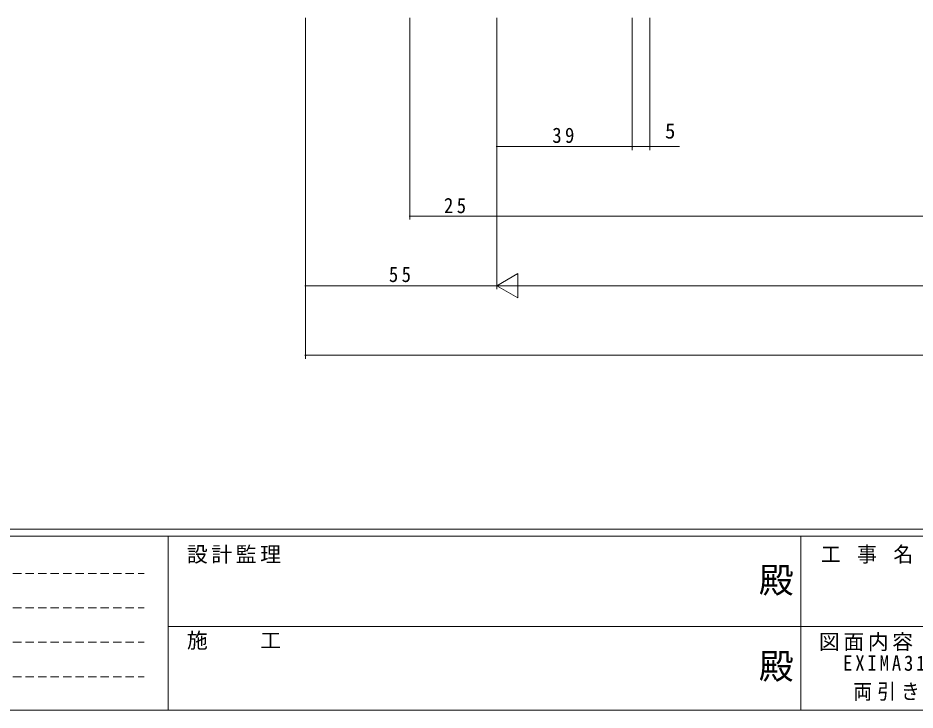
# Model space of a CAD drawing. Units: millimetres, scale not verified. Extents: x -594 to 539, y -420 to 386.
# Drawn here: x -265.2 to -7.2, y -420 to -221 of the extents above; entities that cross this region are included whole.
import ezdxf
from ezdxf.enums import TextEntityAlignment as Align

# ---------------------------------------------------------------- set-up
doc = ezdxf.new("R2010")
doc.units = ezdxf.units.MM
doc.header["$LTSCALE"] = 2
doc.linetypes.add('DASHED1', pattern=[1.8, 1.2, -0.6])
doc.layers.add('0-1_YKK_ZWAK', color=7, linetype='Continuous', lineweight=9)
doc.layers.add('0-6_YKK_D', color=6, linetype='Continuous', lineweight=9)
doc.layers.add('0-2_USER1', color=7, linetype='Continuous')
doc.styles.add('ＭＳ ゴシック', font='')
doc.styles.get('ＭＳ ゴシック').set_extended_font_data('MS Gothic')

msp = doc.modelspace()

# ---------------------------------------------------------------- linework, layer by layer
at = {"layer": '0-1_YKK_ZWAK'}
for p, q in [((510, -367.965), (-590, -367.965)), ((456, -369.965), (-590, -369.965)), ((-222, -369.965), (-222, -419.965)), ((-40, -369.965), (-40, -419.965)), ((-222, -395.964), (-38, -395.964)), ((-38, -395.964), (146, -395.964)), ((-590, -419.965), (456, -419.965))]:
    msp.add_line(p, q, dxfattribs=at)
at = {"layer": '0-1_YKK_ZWAK', "linetype": 'DASHED1'}
for p, q in [((-583.431, -380.697), (-228.87, -380.697)), ((-583.431, -390.595), (-228.87, -390.595)), ((-583.431, -400.493), (-228.87, -400.493)), ((-583.431, -410.391), (-228.87, -410.391))]:
    msp.add_line(p, q, dxfattribs=at)
at = {"layer": '0-6_YKK_D'}
for p, q in [((-182.51, -220.965), (-182.51, -298.965)), ((-182.51, -220.965), (-182.51, -318.965)), ((-152.51, -220.965), (-152.51, -278.965)), ((-127.51, -220.965), (-127.51, -298.965)), ((-127.51, -220.965), (-127.51, -258.965)), ((-127.51, -220.965), (-127.51, -298.965)), ((-127.51, -220.965), (-127.51, -278.965)), ((-88.51, -220.965), (-88.51, -258.965)), ((-88.51, -220.965), (-88.51, -258.965)), ((-83.51, -220.965), (-83.51, -258.965)), ((-127.51, -221.965), (-127.51, -278.965)), ((-127.51, -257.965), (-88.51, -257.965)), ((-88.51, -257.965), (-83.51, -257.965)), ((-83.51, -257.965), (-74.91, -257.965)), ((-152.51, -277.965), (-127.51, -277.965)), ((-127.51, -277.965), (367.49, -277.965)), ((-127.51, -297.965), (-121.448, -294.465)), ((-121.448, -301.465), (-121.448, -294.465)), ((-127.51, -297.965), (-182.51, -297.965)), ((-127.51, -297.965), (-115.386, -297.965)), ((-127.51, -297.965), (-121.448, -301.465)), ((365.49, -297.965), (-120.51, -297.965)), ((-182.51, -317.965), (427.49, -317.965))]:
    msp.add_line(p, q, dxfattribs=at)
for centre, start, end in [((-127.51, -257.965), 0, 180), ((-127.51, -257.965), 180, 0), ((-88.51, -257.965), 0, 180), ((-88.51, -257.965), 0, 180), ((-88.51, -257.965), 180, 0), ((-88.51, -257.965), 180, 0), ((-83.51, -257.965), 0, 180), ((-83.51, -257.965), 180, 0), ((-152.51, -277.965), 0, 180), ((-152.51, -277.965), 180, 0), ((-127.51, -277.965), 0, 180), ((-127.51, -277.965), 180, 0), ((-182.51, -297.965), 0, 180), ((-182.51, -297.965), 180, 0), ((-182.51, -317.965), 0, 180), ((-182.51, -317.965), 180, 0)]:
    msp.add_arc(centre, 0.106, start, end, dxfattribs=at)

# ---------------------------------------------------------------- texts
at = {"layer": '0-1_YKK_ZWAK', "color": 3, "style": 'ＭＳ ゴシック'}
for p in [(-52.117, -388.474), (-52.117, -413.219)]:
    msp.add_text('殿', height=7.331, dxfattribs=at).set_placement(p, align=Align.BOTTOM_LEFT)
at = {"layer": '0-1_YKK_ZWAK', "char_height": 4.399, "attachment_point": 7, "style": 'ＭＳ ゴシック'}
for s, insert in [('\\T1.17;設計監理', (-216.615, -377.869)), ('\\T1.22;\\W0.95;工\\~事\\~名', (-34.268, -377.869)), ('\\T1.17;施\u3000\u3000工', (-216.615, -402.614)), ('\\T1.17;図面内容', (-34.832, -403.034))]:
    msp.add_mtext(s, dxfattribs=dict(at, insert=insert))
at = {"layer": '0-2_USER1', "char_height": 4.399, "attachment_point": 7, "style": 'ＭＳ ゴシック'}
for s, insert in [('\\T1.3;\\W0.9;EXIMA31\\~収納網戸【ﾋﾞｭｰﾈｯﾄ】RC枠\\~ﾋﾞｭｰﾈｯﾄ\\~R型', (-27.89, -409.178)), ('\\T1.27;\\W0.9;両引きﾀｲﾌﾟ\\~EXIMA31\\~たてすべり出し窓(ｶﾑﾗｯﾁ)', (-24.947, -418))]:
    msp.add_mtext(s, dxfattribs=dict(at, insert=insert))
at = {"layer": '0-6_YKK_D', "color": 7, "style": 'ＭＳ ゴシック'}
msp.add_text('5', height=4.399, dxfattribs=at).set_placement((-79.11, -256.965), align=Align.BOTTOM_LEFT)
at = {"layer": '0-6_YKK_D', "color": 7, "char_height": 4.399, "attachment_point": 7, "style": 'ＭＳ ゴシック'}
for s, insert in [('\\T1.36;\\W0.9;39', (-111.53, -256.965)), ('\\T1.36;\\W0.9;25', (-142.68, -277.165)), ('\\T1.36;\\W0.9;55', (-158.53, -296.965))]:
    msp.add_mtext(s, dxfattribs=dict(at, insert=insert))

doc.saveas('drawing.dxf')
